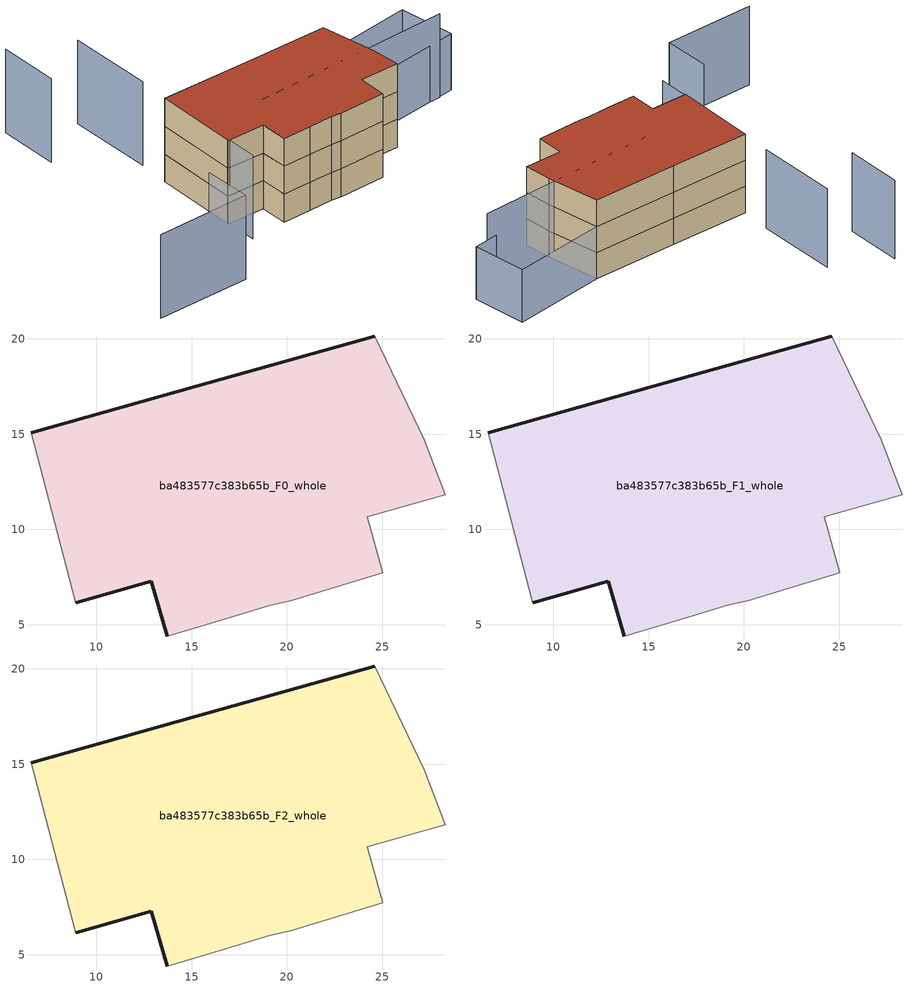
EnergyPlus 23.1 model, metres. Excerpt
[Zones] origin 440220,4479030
ba483577c383b65b_F0_whole
 floor ground (EU_floor_Construction): 24.62,20.16 27.22,14.71 28.31,11.82 24.21,10.66 25.03,7.73 20.2,6.25 19.13,6.01 16.71,5.29 13.72,4.4 12.88,7.27 8.91,6.16 8.88,6.23 6.59,15.07 15.24,17.51 z0
 wall outside (EU_wall_Construction): 24.62,20.16 15.24,17.51 6.59,15.07 / 8.91,6.16 12.88,7.27 13.72,4.4 z0:3
 wall adiabatic (EU_wall_Construction): 6.59,15.07 8.88,6.23 8.91,6.16 / 13.72,4.4 16.71,5.29 19.13,6.01 20.2,6.25 25.03,7.73 24.21,10.66 28.31,11.82 27.22,14.71 24.62,20.16 z0:3
ba483577c383b65b_F1_whole
 floor to ba483577c383b65b_F0_whole (EU_floor_Construction): 24.62,20.16 27.22,14.71 28.31,11.82 24.21,10.66 25.03,7.73 20.2,6.25 19.13,6.01 16.71,5.29 13.72,4.4 12.88,7.27 8.91,6.16 8.88,6.23 6.59,15.07 15.24,17.51 z3
 wall outside (EU_wall_Construction): 24.62,20.16 15.24,17.51 6.59,15.07 / 8.91,6.16 12.88,7.27 13.72,4.4 z3:6
 wall adiabatic (EU_wall_Construction): 6.59,15.07 8.88,6.23 8.91,6.16 / 13.72,4.4 16.71,5.29 19.13,6.01 20.2,6.25 25.03,7.73 24.21,10.66 28.31,11.82 27.22,14.71 24.62,20.16 z3:6
ba483577c383b65b_F2_whole
 floor to ba483577c383b65b_F1_whole (EU_floor_Construction): 24.62,20.16 27.22,14.71 28.31,11.82 24.21,10.66 25.03,7.73 20.2,6.25 19.13,6.01 16.71,5.29 13.72,4.4 12.88,7.27 8.91,6.16 8.88,6.23 6.59,15.07 15.24,17.51 z6
 wall outside (EU_wall_Construction): 24.62,20.16 15.24,17.51 6.59,15.07 / 8.91,6.16 12.88,7.27 13.72,4.4 z6:9
 wall adiabatic (EU_wall_Construction): 6.59,15.07 8.88,6.23 8.91,6.16 / 13.72,4.4 16.71,5.29 19.13,6.01 20.2,6.25 25.03,7.73 24.21,10.66 28.31,11.82 27.22,14.71 24.62,20.16 z6:9
 roof outside (EU_roof_Construction): 25.03,7.73 24.21,10.66 28.31,11.82 27.22,14.71 24.62,20.16 15.24,17.51 6.59,15.07 8.88,6.23 8.91,6.16 12.88,7.27 13.72,4.4 16.71,5.29 19.13,6.01 20.2,6.25 z9
shading: 14.52,11.25 35.28,18.05 / 5.09,1.86 6.55,-3 / 6.55,-3 -3.2,-5.93 / 6.59,15.07 9.95,3 / 3.35,27.33 5.9,18.51 / -3.22,28.6 -1.49,22.35 z0:9; 34.37,24.34 36.75,18.79 / 36.75,18.79 27,14.61 / 27,14.61 24.62,20.16 / 24.62,20.16 34.37,24.34 z0:6
[Building]
EU S2 Campaign: North Axis=0; Terrain=City; Solar Distribution=FullExterior
[Site:Location]
Madrid: Latitude=40.5; Longitude=-3.5; Time Zone=1; Elevation=609
[SizingPeriod:WeatherFileDays]
AnnualSizingPeriod: Begin Month=1; Begin Day of Month=1; End Month=12; End Day of Month=31; Day of Week for Start Day=Monday; Use Weather File Daylight Saving Period=No; Use Weather File Rain and Snow Indicators=No
[MATERIAL]
EU_InternalMass_Material: Roughness=MediumRough; Thickness=0.1; Conductivity=1; Density=1800; Specific Heat=900; Thermal Absorptance=0.9; Solar Absorptance=0.7; Visible Absorptance=0.7
[MATERIAL:NOMASS] Roughness=MediumRough; Thermal Absorptance=0.9; Solar Absorptance=0.7; Visible Absorptance=0.7
Name | Thermal Resistance
EU_wall_NoMass; EU_roof_NoMass | 2.16768
EU_floor_NoMass | 1.14339
[CONSTRUCTION]
EU_wall_Construction: EU_wall_NoMass
EU_roof_Construction: EU_roof_NoMass
EU_floor_Construction: EU_floor_NoMass
EU_InternalMass_Construction: EU_InternalMass_Material
[ZONE] Type=1; Multiplier=1; Ceiling Height=autocalculate; Floor Area=autocalculate; Part of Total Floor Area=Yes
Name | Volume
ba483577c383b65b_F0_whole | 642.656
ba483577c383b65b_F1_whole; ba483577c383b65b_F2_whole | 642.655
[INTERNALMASS] Construction=EU_InternalMass_Construction; Surface Area=214.218
Name | Zone or ZoneList
ba483577c383b65b_F0_whole_EU_InternalMass | ba483577c383b65b_F0_whole
ba483577c383b65b_F1_whole_EU_InternalMass | ba483577c383b65b_F1_whole
ba483577c383b65b_F2_whole_EU_InternalMass | ba483577c383b65b_F2_whole
[OTHEREQUIPMENT] Fuel Type=Electricity; Design Level Calculation Method=Watts/Area; Power per Zone Floor Area=1; Fraction Latent=0; Fraction Radiant=0; Fraction Lost=0; Carbon Dioxide Generation Rate=0; EndUse Subcategory=EU_Step8_InternalGains
Name | Zone or ZoneList or Space or SpaceList | Schedule
EU_Step8_InternalGain_ba483577c383b65b_F0_whole_f000 | ba483577c383b65b_F0_whole | EU_Step8_GainSchedule_ba483577c383b65b_F0_whole_f000
EU_Step8_InternalGain_ba483577c383b65b_F1_whole_f000 | ba483577c383b65b_F1_whole | EU_Step8_GainSchedule_ba483577c383b65b_F1_whole_f000
EU_Step8_InternalGain_ba483577c383b65b_F2_whole_f000 | ba483577c383b65b_F2_whole | EU_Step8_GainSchedule_ba483577c383b65b_F2_whole_f000
[ZONEVENTILATION:DESIGNFLOWRATE] Schedule=EU_AlwaysOn; Design Flow Rate Calculation Method=AirChanges/Hour; Air Changes per Hour=0.480546; Ventilation Type=Natural; Fan Pressure Rise=0; Fan Total Efficiency=1; Constant Term Coefficient=1; Temperature Term Coefficient=0; Velocity Term Coefficient=0; Velocity Squared Term Coefficient=0; Minimum Indoor Temperature=-100; Maximum Indoor Temperature=100; Delta Temperature=-100; Minimum Outdoor Temperature=-100; Maximum Outdoor Temperature=100; Maximum Wind Speed=40
Name | Zone or ZoneList or Space or SpaceList
EU_ConstantAir_ba483577c383b65b_F0_whole | ba483577c383b65b_F0_whole
EU_ConstantAir_ba483577c383b65b_F1_whole | ba483577c383b65b_F1_whole
EU_ConstantAir_ba483577c383b65b_F2_whole | ba483577c383b65b_F2_whole
[HVACTEMPLATE:THERMOSTAT] Constant Heating Setpoint=20; Constant Cooling Setpoint=50
EU_HeatOnly_ba483577c383b65b_F0_whole; EU_HeatOnly_ba483577c383b65b_F1_whole; EU_HeatOnly_ba483577c383b65b_F2_whole
[HVACTEMPLATE:ZONE:IDEALLOADSAIRSYSTEM] System Availability Schedule=EU_AlwaysOn; Maximum Heating Supply Air Temperature=50; Minimum Cooling Supply Air Temperature=13; Maximum Heating Supply Air Humidity Ratio=0.0156; Minimum Cooling Supply Air Humidity Ratio=0.0077; Heating Limit=NoLimit; Cooling Limit=NoLimit; Heating Availability Schedule=EU_AlwaysOn; Cooling Availability Schedule=EU_CoolingOff; Dehumidification Control Type=ConstantSensibleHeatRatio; Cooling Sensible Heat Ratio=0.7; Dehumidification Setpoint=60; Humidification Control Type=None; Humidification Setpoint=30; Outdoor Air Method=None; Outdoor Air Flow Rate per Person=0.00944; Outdoor Air Flow Rate per Zone Floor Area=0; Outdoor Air Flow Rate per Zone=0; Demand Controlled Ventilation Type=None; Outdoor Air Economizer Type=NoEconomizer; Heat Recovery Type=None; Sensible Heat Recovery Effectiveness=0.7; Latent Heat Recovery Effectiveness=0.65
Name | Template Thermostat
ba483577c383b65b_F0_whole | EU_HeatOnly_ba483577c383b65b_F0_whole
ba483577c383b65b_F1_whole | EU_HeatOnly_ba483577c383b65b_F1_whole
ba483577c383b65b_F2_whole | EU_HeatOnly_ba483577c383b65b_F2_whole
[SIZING:ZONE] Zone Cooling Design Supply Air Temperature Input Method=SupplyAirTemperature; Zone Cooling Design Supply Air Temperature=13; Zone Heating Design Supply Air Temperature Input Method=SupplyAirTemperature; Zone Heating Design Supply Air Temperature=50; Zone Cooling Design Supply Air Humidity Ratio=0.008; Zone Heating Design Supply Air Humidity Ratio=0.008; Cooling Design Air Flow Method=DesignDay; Cooling Design Air Flow Rate=0; Cooling Minimum Air Flow per Zone Floor Area=0.000762; Cooling Minimum Air Flow=0; Cooling Minimum Air Flow Fraction=0.2; Heating Design Air Flow Method=DesignDay; Heating Design Air Flow Rate=0; Heating Maximum Air Flow per Zone Floor Area=0.002032; Heating Maximum Air Flow=0.141576; Heating Maximum Air Flow Fraction=0.3; Account for Dedicated Outdoor Air System=No; Dedicated Outdoor Air System Control Strategy=NeutralSupplyAir; Dedicated Outdoor Air Low Setpoint Temperature for Design=autosize; Dedicated Outdoor Air High Setpoint Temperature for Design=autosize; Zone Load Sizing Method=Sensible Load Only No Latent Load; Zone Latent Cooling Design Supply Air Humidity Ratio Input Method=HumidityRatioDifference; Zone Cooling Design Supply Air Humidity Ratio Difference=0.005; Zone Latent Heating Design Supply Air Humidity Ratio Input Method=HumidityRatioDifference; Zone Humidification Design Supply Air Humidity Ratio Difference=0.005
ba483577c383b65b_F0_whole; ba483577c383b65b_F1_whole; ba483577c383b65b_F2_whole
[SCHEDULE:CONSTANT]
Name | Hourly Value
EU_AlwaysOn | 1
EU_CoolingOff | 0
[SCHEDULE:FILE] Column Number=1; Rows to Skip at Top=0; Number of Hours of Data=8760; Column Separator=Comma; Interpolate to Timestep=No; Minutes per Item=60; Adjust Schedule for Daylight Savings=Yes
Name | File
EU_Step8_GainSchedule_ba483577c383b65b_F0_whole_f000 | ../../schedules/ba483577c383b65b/ba483577c383b65b_F0_whole_f000_gain.csv
EU_Step8_GainSchedule_ba483577c383b65b_F1_whole_f000 | ../../schedules/ba483577c383b65b/ba483577c383b65b_F1_whole_f000_gain.csv
EU_Step8_GainSchedule_ba483577c383b65b_F2_whole_f000 | ../../schedules/ba483577c383b65b/ba483577c383b65b_F2_whole_f000_gain.csv
